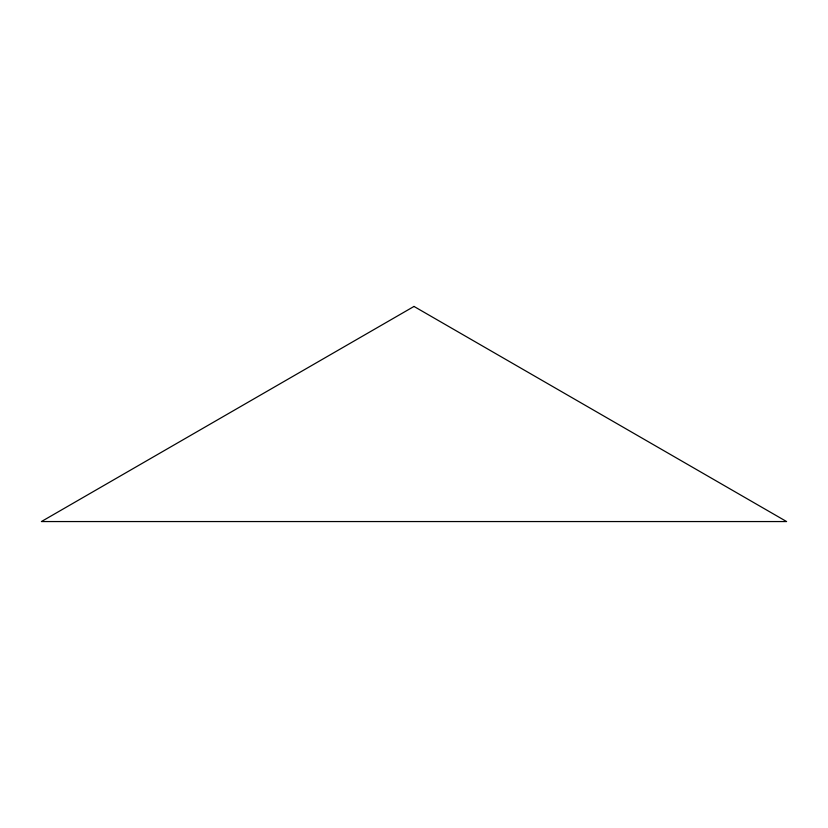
<?xml version="1.0" encoding="UTF-8"?>
<svg xmlns="http://www.w3.org/2000/svg" width="828" height="828" viewBox="0 0 828 828"><rect width="100%" height="100%" fill="white"/><g stroke="black" fill="none" stroke-linecap="round" stroke-linejoin="round"><path stroke-width="1.24" d="M414 306.443L41.4 521.557L786.6 521.557L414 306.443"/></g></svg>
